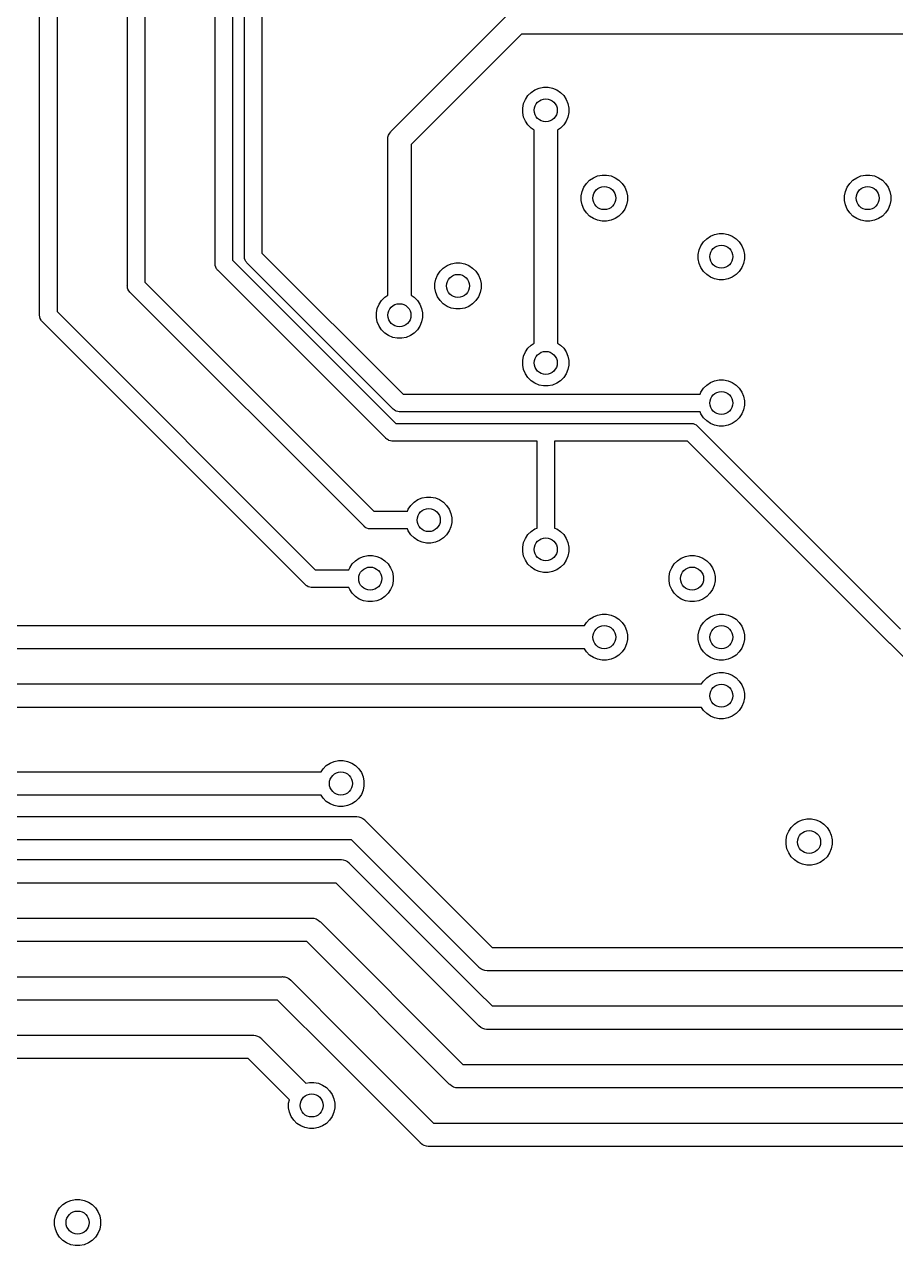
# Model space of a CAD drawing. Extents: x 4.56 to 8.94, y -5.14 to -1.89.
# Drawn here: x 7.365 to 7.737, y -2.91 to -2.388 of the extents above; entities that cross this region are included whole.
import ezdxf

# ---------------------------------------------------------------- set-up
doc = ezdxf.new("R2010")
doc.units = 0
doc.header["$MEASUREMENT"] = 0
doc.layers.add('BLACK', color=7, linetype='CONTINUOUS')

msp = doc.modelspace()

# ---------------------------------------------------------------- linework, layer by layer
at = {"layer": 'BLACK', "linetype": 'CONTINUOUS'}
for p, q in [((7.45876, -2.48732), (7.45876, -2.23905)), ((7.46624, -2.23768), (7.46624, -2.48595)), ((7.44626, -2.49041), (7.44626, -2.25155)), ((7.45374, -2.25018), (7.45374, -2.48904)), ((7.40876, -2.49982), (7.40876, -2.27655)), ((7.41624, -2.27518), (7.41624, -2.49845)), ((7.37126, -2.51232), (7.37126, -2.28905)), ((7.37874, -2.28768), (7.37874, -2.51095)), ((7.52164, -2.43379), (7.57129, -2.38414)), ((7.57707, -2.3925), (7.53, -2.43957)), ((7.74962, -2.3925), (7.57707, -2.3925)), ((7.57878, -2.42034), (7.57985, -2.41873)), ((7.57985, -2.41873), (7.58123, -2.41735)), ((7.58123, -2.41735), (7.58284, -2.41628)), ((7.58284, -2.41628), (7.58463, -2.41554)), ((7.58463, -2.41554), (7.58653, -2.41516)), ((7.58653, -2.41516), (7.58847, -2.41516)), ((7.58847, -2.41516), (7.59037, -2.41554)), ((7.59037, -2.41554), (7.59216, -2.41628)), ((7.59216, -2.41628), (7.59377, -2.41735)), ((7.59377, -2.41735), (7.59515, -2.41873)), ((7.59515, -2.41873), (7.59622, -2.42034)), ((7.57766, -2.42403), (7.57804, -2.42213)), ((7.57766, -2.42597), (7.57766, -2.42403)), ((7.57804, -2.42213), (7.57878, -2.42034)), ((7.59622, -2.42034), (7.59696, -2.42213)), ((7.59696, -2.42213), (7.59734, -2.42403)), ((7.59734, -2.42403), (7.59734, -2.42597)), ((7.57804, -2.42787), (7.57766, -2.42597)), ((7.57878, -2.42966), (7.57804, -2.42787)), ((7.57985, -2.43127), (7.57878, -2.42966)), ((7.59622, -2.42966), (7.59515, -2.43127)), ((7.59696, -2.42787), (7.59622, -2.42966)), ((7.59734, -2.42597), (7.59696, -2.42787)), ((7.52036, -2.43558), (7.52082, -2.43471)), ((7.52082, -2.43471), (7.52129, -2.43414)), ((7.52129, -2.43414), (7.52145, -2.43395)), ((7.52145, -2.43395), (7.52164, -2.43379)), ((7.58123, -2.43265), (7.57985, -2.43127)), ((7.5825, -2.4335), (7.58123, -2.43265)), ((7.5825, -2.52438), (7.5825, -2.4335)), ((7.59377, -2.43265), (7.5925, -2.4335)), ((7.5925, -2.4335), (7.5925, -2.52438)), ((7.59515, -2.43127), (7.59377, -2.43265)), ((7.51998, -2.4375), (7.52007, -2.43652)), ((7.52, -2.43775), (7.51998, -2.4375)), ((7.52, -2.46053), (7.52, -2.43775)), ((7.52007, -2.43652), (7.52036, -2.43558)), ((7.53, -2.43957), (7.53, -2.504)), ((7.60378, -2.45784), (7.60485, -2.45623)), ((7.60485, -2.45623), (7.60623, -2.45485)), ((7.60623, -2.45485), (7.60784, -2.45378)), ((7.60784, -2.45378), (7.60963, -2.45304)), ((7.60963, -2.45304), (7.61153, -2.45266)), ((7.61153, -2.45266), (7.61347, -2.45266)), ((7.61347, -2.45266), (7.61537, -2.45304)), ((7.61537, -2.45304), (7.61716, -2.45378)), ((7.61716, -2.45378), (7.61877, -2.45485)), ((7.61877, -2.45485), (7.62015, -2.45623)), ((7.62015, -2.45623), (7.62122, -2.45784)), ((7.71628, -2.45784), (7.71735, -2.45623)), ((7.71735, -2.45623), (7.71873, -2.45485)), ((7.71873, -2.45485), (7.72034, -2.45378)), ((7.72034, -2.45378), (7.72213, -2.45304)), ((7.72213, -2.45304), (7.72403, -2.45266)), ((7.72403, -2.45266), (7.72597, -2.45266)), ((7.72597, -2.45266), (7.72787, -2.45304)), ((7.72787, -2.45304), (7.72966, -2.45378)), ((7.72966, -2.45378), (7.73127, -2.45485)), ((7.73127, -2.45485), (7.73265, -2.45623)), ((7.73265, -2.45623), (7.73372, -2.45784)), ((7.52, -2.504), (7.52, -2.46053)), ((7.52, -2.46053), (7.52, -2.46053)), ((7.60266, -2.46153), (7.60304, -2.45963)), ((7.60266, -2.46347), (7.60266, -2.46153)), ((7.60304, -2.45963), (7.60378, -2.45784)), ((7.62122, -2.45784), (7.62196, -2.45963)), ((7.62196, -2.45963), (7.62234, -2.46153)), ((7.62234, -2.46153), (7.62234, -2.46347)), ((7.71516, -2.46153), (7.71554, -2.45963)), ((7.71516, -2.46347), (7.71516, -2.46153)), ((7.71554, -2.45963), (7.71628, -2.45784)), ((7.73372, -2.45784), (7.73446, -2.45963)), ((7.73446, -2.45963), (7.73484, -2.46153)), ((7.73484, -2.46153), (7.73484, -2.46347)), ((7.60304, -2.46537), (7.60266, -2.46347)), ((7.60378, -2.46716), (7.60304, -2.46537)), ((7.62196, -2.46537), (7.62122, -2.46716)), ((7.62234, -2.46347), (7.62196, -2.46537)), ((7.71554, -2.46537), (7.71516, -2.46347)), ((7.71628, -2.46716), (7.71554, -2.46537)), ((7.73446, -2.46537), (7.73372, -2.46716)), ((7.73484, -2.46347), (7.73446, -2.46537)), ((7.60485, -2.46877), (7.60378, -2.46716)), ((7.60623, -2.47015), (7.60485, -2.46877)), ((7.60784, -2.47122), (7.60623, -2.47015)), ((7.60963, -2.47196), (7.60784, -2.47122)), ((7.61153, -2.47234), (7.60963, -2.47196)), ((7.61537, -2.47196), (7.61347, -2.47234)), ((7.61716, -2.47122), (7.61537, -2.47196)), ((7.61877, -2.47015), (7.61716, -2.47122)), ((7.62015, -2.46877), (7.61877, -2.47015)), ((7.62122, -2.46716), (7.62015, -2.46877)), ((7.71735, -2.46877), (7.71628, -2.46716)), ((7.71873, -2.47015), (7.71735, -2.46877)), ((7.72034, -2.47122), (7.71873, -2.47015)), ((7.72213, -2.47196), (7.72034, -2.47122)), ((7.72403, -2.47234), (7.72213, -2.47196)), ((7.72787, -2.47196), (7.72597, -2.47234)), ((7.72966, -2.47122), (7.72787, -2.47196)), ((7.73127, -2.47015), (7.72966, -2.47122)), ((7.73265, -2.46877), (7.73127, -2.47015)), ((7.73372, -2.46716), (7.73265, -2.46877)), ((7.61347, -2.47234), (7.61153, -2.47234)), ((7.72597, -2.47234), (7.72403, -2.47234)), ((7.65378, -2.48284), (7.65485, -2.48123)), ((7.65485, -2.48123), (7.65623, -2.47985)), ((7.65623, -2.47985), (7.65784, -2.47878)), ((7.65784, -2.47878), (7.65963, -2.47804)), ((7.65963, -2.47804), (7.66153, -2.47766)), ((7.66153, -2.47766), (7.66347, -2.47766)), ((7.66347, -2.47766), (7.66537, -2.47804)), ((7.66537, -2.47804), (7.66716, -2.47878)), ((7.66716, -2.47878), (7.66877, -2.47985)), ((7.66877, -2.47985), (7.67015, -2.48123)), ((7.67015, -2.48123), (7.67122, -2.48284)), ((7.45874, -2.4875), (7.45876, -2.48732)), ((7.45881, -2.48823), (7.45874, -2.4875)), ((7.46624, -2.48595), (7.52655, -2.54626)), ((7.65266, -2.48653), (7.65304, -2.48463)), ((7.65266, -2.48847), (7.65266, -2.48653)), ((7.65304, -2.48463), (7.65378, -2.48284)), ((7.67122, -2.48284), (7.67196, -2.48463)), ((7.67196, -2.48463), (7.67234, -2.48653)), ((7.67234, -2.48653), (7.67234, -2.48847)), ((7.44624, -2.49059), (7.44626, -2.49041)), ((7.44631, -2.49132), (7.44624, -2.49059)), ((7.44653, -2.49203), (7.44631, -2.49132)), ((7.44688, -2.49268), (7.44653, -2.49203)), ((7.44712, -2.49297), (7.44688, -2.49268)), ((7.45374, -2.48904), (7.52346, -2.55876)), ((7.45903, -2.48894), (7.45881, -2.48823)), ((7.45938, -2.48959), (7.45903, -2.48894)), ((7.4596, -2.48986), (7.45938, -2.48959)), ((7.45984, -2.49016), (7.4596, -2.48986)), ((7.45999, -2.49027), (7.45984, -2.49016)), ((7.52223, -2.55251), (7.45999, -2.49027)), ((7.54235, -2.49373), (7.54373, -2.49235)), ((7.54373, -2.49235), (7.54534, -2.49128)), ((7.54534, -2.49128), (7.54713, -2.49054)), ((7.54713, -2.49054), (7.54903, -2.49016)), ((7.54903, -2.49016), (7.55097, -2.49016)), ((7.55097, -2.49016), (7.55287, -2.49054)), ((7.55287, -2.49054), (7.55466, -2.49128)), ((7.55466, -2.49128), (7.55627, -2.49235)), ((7.55627, -2.49235), (7.55765, -2.49373)), ((7.65304, -2.49037), (7.65266, -2.48847)), ((7.65378, -2.49216), (7.65304, -2.49037)), ((7.65485, -2.49377), (7.65378, -2.49216)), ((7.67122, -2.49216), (7.67015, -2.49377)), ((7.67196, -2.49037), (7.67122, -2.49216)), ((7.67234, -2.48847), (7.67196, -2.49037)), ((7.44734, -2.49325), (7.44712, -2.49297)), ((7.44749, -2.49336), (7.44734, -2.49325)), ((7.51914, -2.56501), (7.44749, -2.49336)), ((7.54016, -2.49903), (7.54054, -2.49713)), ((7.54054, -2.49713), (7.54128, -2.49534)), ((7.54128, -2.49534), (7.54235, -2.49373)), ((7.55765, -2.49373), (7.55872, -2.49534)), ((7.55872, -2.49534), (7.55946, -2.49713)), ((7.55946, -2.49713), (7.55984, -2.49903)), ((7.65623, -2.49515), (7.65485, -2.49377)), ((7.65784, -2.49622), (7.65623, -2.49515)), ((7.65963, -2.49696), (7.65784, -2.49622)), ((7.66153, -2.49734), (7.65963, -2.49696)), ((7.66347, -2.49734), (7.66153, -2.49734)), ((7.66537, -2.49696), (7.66347, -2.49734)), ((7.66716, -2.49622), (7.66537, -2.49696)), ((7.66877, -2.49515), (7.66716, -2.49622)), ((7.67015, -2.49377), (7.66877, -2.49515)), ((7.40874, -2.5), (7.40876, -2.49982)), ((7.40876, -2.50018), (7.40874, -2.5)), ((7.40881, -2.50073), (7.40876, -2.50018)), ((7.40876, -2.50018), (7.40876, -2.50018)), ((7.40889, -2.50098), (7.40881, -2.50073)), ((7.40903, -2.50144), (7.40889, -2.50098)), ((7.40938, -2.50209), (7.40903, -2.50144)), ((7.40951, -2.50226), (7.40938, -2.50209)), ((7.40984, -2.50266), (7.40951, -2.50226)), ((7.40999, -2.50277), (7.40984, -2.50266)), ((7.50973, -2.60251), (7.40999, -2.50277)), ((7.41624, -2.49845), (7.51405, -2.59626)), ((7.54016, -2.50097), (7.54016, -2.49903)), ((7.54054, -2.50287), (7.54016, -2.50097)), ((7.54128, -2.50466), (7.54054, -2.50287)), ((7.55946, -2.50287), (7.55872, -2.50466)), ((7.55984, -2.50097), (7.55946, -2.50287)), ((7.55984, -2.49903), (7.55984, -2.50097)), ((7.51554, -2.50963), (7.51628, -2.50784)), ((7.51628, -2.50784), (7.51735, -2.50623)), ((7.51735, -2.50623), (7.51873, -2.50485)), ((7.51873, -2.50485), (7.52, -2.504)), ((7.53, -2.504), (7.53127, -2.50485)), ((7.53127, -2.50485), (7.53265, -2.50623)), ((7.53265, -2.50623), (7.53372, -2.50784)), ((7.53372, -2.50784), (7.53446, -2.50963)), ((7.54235, -2.50627), (7.54128, -2.50466)), ((7.54373, -2.50765), (7.54235, -2.50627)), ((7.54534, -2.50872), (7.54373, -2.50765)), ((7.55627, -2.50765), (7.55466, -2.50872)), ((7.55765, -2.50627), (7.55627, -2.50765)), ((7.55872, -2.50466), (7.55765, -2.50627)), ((7.37124, -2.5125), (7.37126, -2.51232)), ((7.37131, -2.51323), (7.37124, -2.5125)), ((7.37153, -2.51394), (7.37131, -2.51323)), ((7.37874, -2.51095), (7.48905, -2.62126)), ((7.51516, -2.51153), (7.51554, -2.50963)), ((7.51516, -2.51347), (7.51516, -2.51153)), ((7.51554, -2.51537), (7.51516, -2.51347)), ((7.53446, -2.50963), (7.53484, -2.51153)), ((7.53484, -2.51347), (7.53446, -2.51537)), ((7.53484, -2.51153), (7.53484, -2.51347)), ((7.54713, -2.50946), (7.54534, -2.50872)), ((7.54903, -2.50984), (7.54713, -2.50946)), ((7.55097, -2.50984), (7.54903, -2.50984)), ((7.55287, -2.50946), (7.55097, -2.50984)), ((7.55466, -2.50872), (7.55287, -2.50946)), ((7.37188, -2.51459), (7.37153, -2.51394)), ((7.37212, -2.51488), (7.37188, -2.51459)), ((7.37234, -2.51516), (7.37212, -2.51488)), ((7.37249, -2.51527), (7.37234, -2.51516)), ((7.48473, -2.62751), (7.37249, -2.51527)), ((7.51628, -2.51716), (7.51554, -2.51537)), ((7.51735, -2.51877), (7.51628, -2.51716)), ((7.51873, -2.52015), (7.51735, -2.51877)), ((7.53265, -2.51877), (7.53127, -2.52015)), ((7.53372, -2.51716), (7.53265, -2.51877)), ((7.53446, -2.51537), (7.53372, -2.51716)), ((7.52034, -2.52122), (7.51873, -2.52015)), ((7.52213, -2.52196), (7.52034, -2.52122)), ((7.52403, -2.52234), (7.52213, -2.52196)), ((7.52597, -2.52234), (7.52403, -2.52234)), ((7.52787, -2.52196), (7.52597, -2.52234)), ((7.52966, -2.52122), (7.52787, -2.52196)), ((7.53127, -2.52015), (7.52966, -2.52122)), ((7.57804, -2.53), (7.57878, -2.52821)), ((7.57878, -2.52821), (7.57985, -2.5266)), ((7.57985, -2.5266), (7.58123, -2.52523)), ((7.58123, -2.52523), (7.5825, -2.52438)), ((7.5925, -2.52438), (7.59377, -2.52523)), ((7.59377, -2.52523), (7.59515, -2.5266)), ((7.59515, -2.5266), (7.59622, -2.52821)), ((7.59622, -2.52821), (7.59696, -2.53)), ((7.57766, -2.5319), (7.57804, -2.53)), ((7.57766, -2.53384), (7.57766, -2.5319)), ((7.57804, -2.53574), (7.57766, -2.53384)), ((7.59696, -2.53), (7.59734, -2.5319)), ((7.59734, -2.53384), (7.59696, -2.53574)), ((7.59734, -2.5319), (7.59734, -2.53384)), ((7.57878, -2.53754), (7.57804, -2.53574)), ((7.57985, -2.53915), (7.57878, -2.53754)), ((7.58123, -2.54052), (7.57985, -2.53915)), ((7.59515, -2.53915), (7.59377, -2.54052)), ((7.59622, -2.53754), (7.59515, -2.53915)), ((7.59696, -2.53574), (7.59622, -2.53754)), ((7.58284, -2.5416), (7.58123, -2.54052)), ((7.58463, -2.54234), (7.58284, -2.5416)), ((7.58653, -2.54272), (7.58463, -2.54234)), ((7.58847, -2.54272), (7.58653, -2.54272)), ((7.59037, -2.54234), (7.58847, -2.54272)), ((7.59216, -2.5416), (7.59037, -2.54234)), ((7.59377, -2.54052), (7.59216, -2.5416)), ((7.65378, -2.54534), (7.65485, -2.54373)), ((7.65485, -2.54373), (7.65623, -2.54235)), ((7.65623, -2.54235), (7.65784, -2.54128)), ((7.65784, -2.54128), (7.65963, -2.54054)), ((7.65963, -2.54054), (7.66153, -2.54016)), ((7.66153, -2.54016), (7.66347, -2.54016)), ((7.66347, -2.54016), (7.66537, -2.54054)), ((7.66537, -2.54054), (7.66716, -2.54128)), ((7.66716, -2.54128), (7.66877, -2.54235)), ((7.66877, -2.54235), (7.67015, -2.54373)), ((7.67015, -2.54373), (7.67122, -2.54534)), ((7.52655, -2.54626), (7.6534, -2.54626)), ((7.6534, -2.54626), (7.65378, -2.54534)), ((7.67122, -2.54534), (7.67196, -2.54713)), ((7.67196, -2.54713), (7.67234, -2.54903)), ((7.67234, -2.54903), (7.67234, -2.55097)), ((7.52234, -2.55266), (7.52223, -2.55251)), ((7.52267, -2.55293), (7.52234, -2.55266)), ((7.52291, -2.55312), (7.52267, -2.55293)), ((7.52336, -2.55336), (7.52291, -2.55312)), ((7.52356, -2.55347), (7.52336, -2.55336)), ((7.52427, -2.55369), (7.52356, -2.55347)), ((7.52482, -2.55374), (7.52427, -2.55369)), ((7.525, -2.55376), (7.52482, -2.55374)), ((7.52482, -2.55374), (7.52482, -2.55374)), ((7.52518, -2.55374), (7.525, -2.55376)), ((7.6534, -2.55374), (7.52518, -2.55374)), ((7.65378, -2.55466), (7.6534, -2.55374)), ((7.65485, -2.55627), (7.65378, -2.55466)), ((7.67122, -2.55466), (7.67015, -2.55627)), ((7.67196, -2.55287), (7.67122, -2.55466)), ((7.67234, -2.55097), (7.67196, -2.55287)), ((7.52346, -2.55876), (7.58732, -2.55876)), ((7.58732, -2.55876), (7.5875, -2.55874)), ((7.5875, -2.55874), (7.58768, -2.55876)), ((7.58768, -2.55876), (7.64947, -2.55876)), ((7.64947, -2.55876), (7.64965, -2.55874)), ((7.64965, -2.55874), (7.64984, -2.55876)), ((7.64984, -2.55876), (7.64984, -2.55876)), ((7.64984, -2.55876), (7.65039, -2.55881)), ((7.65039, -2.55881), (7.65109, -2.55903)), ((7.65109, -2.55903), (7.65174, -2.55938)), ((7.65174, -2.55938), (7.65231, -2.55984)), ((7.65231, -2.55984), (7.65243, -2.55999)), ((7.65243, -2.55999), (7.73901, -2.64657)), ((7.65623, -2.55765), (7.65485, -2.55627)), ((7.65784, -2.55872), (7.65623, -2.55765)), ((7.65963, -2.55946), (7.65784, -2.55872)), ((7.66153, -2.55984), (7.65963, -2.55946)), ((7.66347, -2.55984), (7.66153, -2.55984)), ((7.66537, -2.55946), (7.66347, -2.55984)), ((7.66716, -2.55872), (7.66537, -2.55946)), ((7.66877, -2.55765), (7.66716, -2.55872)), ((7.67015, -2.55627), (7.66877, -2.55765)), ((7.51925, -2.56516), (7.51914, -2.56501)), ((7.51958, -2.56543), (7.51925, -2.56516)), ((7.51982, -2.56562), (7.51958, -2.56543)), ((7.52027, -2.56586), (7.51982, -2.56562)), ((7.52047, -2.56597), (7.52027, -2.56586)), ((7.52118, -2.56619), (7.52047, -2.56597)), ((7.52173, -2.56624), (7.52118, -2.56619)), ((7.52191, -2.56626), (7.52173, -2.56624)), ((7.52173, -2.56624), (7.52173, -2.56624)), ((7.52209, -2.56624), (7.52191, -2.56626)), ((7.58376, -2.56624), (7.52209, -2.56624)), ((7.58376, -2.6034), (7.58376, -2.56624)), ((7.6481, -2.56624), (7.59124, -2.56624)), ((7.59124, -2.56624), (7.59124, -2.6034)), ((7.73438, -2.65252), (7.6481, -2.56624)), ((7.53123, -2.59235), (7.53284, -2.59128)), ((7.53284, -2.59128), (7.53463, -2.59054)), ((7.53463, -2.59054), (7.53653, -2.59016)), ((7.53653, -2.59016), (7.53847, -2.59016)), ((7.53847, -2.59016), (7.54037, -2.59054)), ((7.54037, -2.59054), (7.54216, -2.59128)), ((7.54216, -2.59128), (7.54377, -2.59235)), ((7.51405, -2.59626), (7.5284, -2.59626)), ((7.5284, -2.59626), (7.52878, -2.59534)), ((7.52878, -2.59534), (7.52985, -2.59373)), ((7.52985, -2.59373), (7.53123, -2.59235)), ((7.54377, -2.59235), (7.54515, -2.59373)), ((7.54515, -2.59373), (7.54622, -2.59534)), ((7.54622, -2.59534), (7.54696, -2.59713)), ((7.54696, -2.59713), (7.54734, -2.59903)), ((7.54734, -2.60097), (7.54696, -2.60287)), ((7.54734, -2.59903), (7.54734, -2.60097)), ((7.50984, -2.60266), (7.50973, -2.60251)), ((7.51017, -2.60293), (7.50984, -2.60266)), ((7.51041, -2.60312), (7.51017, -2.60293)), ((7.51064, -2.60325), (7.51041, -2.60312)), ((7.51106, -2.60347), (7.51064, -2.60325)), ((7.51177, -2.60369), (7.51106, -2.60347)), ((7.51232, -2.60374), (7.51177, -2.60369)), ((7.5125, -2.60376), (7.51232, -2.60374)), ((7.51232, -2.60374), (7.51232, -2.60374)), ((7.51268, -2.60374), (7.5125, -2.60376)), ((7.5284, -2.60374), (7.51268, -2.60374)), ((7.52878, -2.60466), (7.5284, -2.60374)), ((7.52985, -2.60627), (7.52878, -2.60466)), ((7.53123, -2.60765), (7.52985, -2.60627)), ((7.54515, -2.60627), (7.54377, -2.60765)), ((7.54622, -2.60466), (7.54515, -2.60627)), ((7.54696, -2.60287), (7.54622, -2.60466)), ((7.57878, -2.60784), (7.57985, -2.60623)), ((7.57985, -2.60623), (7.58123, -2.60485)), ((7.58123, -2.60485), (7.58284, -2.60378)), ((7.58284, -2.60378), (7.58376, -2.6034)), ((7.59124, -2.6034), (7.59216, -2.60378)), ((7.59216, -2.60378), (7.59377, -2.60485)), ((7.59377, -2.60485), (7.59515, -2.60623)), ((7.59515, -2.60623), (7.59622, -2.60784)), ((7.53284, -2.60872), (7.53123, -2.60765)), ((7.53463, -2.60946), (7.53284, -2.60872)), ((7.53653, -2.60984), (7.53463, -2.60946)), ((7.53847, -2.60984), (7.53653, -2.60984)), ((7.54037, -2.60946), (7.53847, -2.60984)), ((7.54216, -2.60872), (7.54037, -2.60946)), ((7.54377, -2.60765), (7.54216, -2.60872)), ((7.57766, -2.61153), (7.57804, -2.60963)), ((7.57766, -2.61347), (7.57766, -2.61153)), ((7.57804, -2.60963), (7.57878, -2.60784)), ((7.59622, -2.60784), (7.59696, -2.60963)), ((7.59696, -2.60963), (7.59734, -2.61153)), ((7.59734, -2.61153), (7.59734, -2.61347)), ((7.50485, -2.61873), (7.50623, -2.61735)), ((7.50623, -2.61735), (7.50784, -2.61628)), ((7.50784, -2.61628), (7.50963, -2.61554)), ((7.50963, -2.61554), (7.51153, -2.61516)), ((7.51153, -2.61516), (7.51347, -2.61516)), ((7.51347, -2.61516), (7.51537, -2.61554)), ((7.51537, -2.61554), (7.51716, -2.61628)), ((7.51716, -2.61628), (7.51877, -2.61735)), ((7.51877, -2.61735), (7.52015, -2.61873)), ((7.57804, -2.61537), (7.57766, -2.61347)), ((7.57878, -2.61716), (7.57804, -2.61537)), ((7.57985, -2.61877), (7.57878, -2.61716)), ((7.59622, -2.61716), (7.59515, -2.61877)), ((7.59696, -2.61537), (7.59622, -2.61716)), ((7.59734, -2.61347), (7.59696, -2.61537)), ((7.64235, -2.61873), (7.64373, -2.61735)), ((7.64373, -2.61735), (7.64534, -2.61628)), ((7.64534, -2.61628), (7.64713, -2.61554)), ((7.64713, -2.61554), (7.64903, -2.61516)), ((7.64903, -2.61516), (7.65097, -2.61516)), ((7.65097, -2.61516), (7.65287, -2.61554)), ((7.65287, -2.61554), (7.65466, -2.61628)), ((7.65466, -2.61628), (7.65627, -2.61735)), ((7.65627, -2.61735), (7.65765, -2.61873)), ((7.48905, -2.62126), (7.5034, -2.62126)), ((7.5034, -2.62126), (7.50378, -2.62034)), ((7.50378, -2.62034), (7.50485, -2.61873)), ((7.52015, -2.61873), (7.52122, -2.62034)), ((7.52122, -2.62034), (7.52196, -2.62213)), ((7.52196, -2.62213), (7.52234, -2.62403)), ((7.58123, -2.62015), (7.57985, -2.61877)), ((7.58284, -2.62122), (7.58123, -2.62015)), ((7.58463, -2.62196), (7.58284, -2.62122)), ((7.58653, -2.62234), (7.58463, -2.62196)), ((7.58847, -2.62234), (7.58653, -2.62234)), ((7.59037, -2.62196), (7.58847, -2.62234)), ((7.59216, -2.62122), (7.59037, -2.62196)), ((7.59377, -2.62015), (7.59216, -2.62122)), ((7.59515, -2.61877), (7.59377, -2.62015)), ((7.64016, -2.62403), (7.64054, -2.62213)), ((7.64054, -2.62213), (7.64128, -2.62034)), ((7.64128, -2.62034), (7.64235, -2.61873)), ((7.65765, -2.61873), (7.65872, -2.62034)), ((7.65872, -2.62034), (7.65946, -2.62213)), ((7.65946, -2.62213), (7.65984, -2.62403)), ((7.48484, -2.62766), (7.48473, -2.62751)), ((7.48517, -2.62793), (7.48484, -2.62766)), ((7.48541, -2.62812), (7.48517, -2.62793)), ((7.48606, -2.62847), (7.48541, -2.62812)), ((7.52196, -2.62787), (7.52122, -2.62966)), ((7.52234, -2.62597), (7.52196, -2.62787)), ((7.52234, -2.62403), (7.52234, -2.62597)), ((7.64016, -2.62597), (7.64016, -2.62403)), ((7.64054, -2.62787), (7.64016, -2.62597)), ((7.64128, -2.62966), (7.64054, -2.62787)), ((7.65946, -2.62787), (7.65872, -2.62966)), ((7.65984, -2.62597), (7.65946, -2.62787)), ((7.65984, -2.62403), (7.65984, -2.62597)), ((7.48677, -2.62869), (7.48606, -2.62847)), ((7.48732, -2.62874), (7.48677, -2.62869)), ((7.4875, -2.62876), (7.48732, -2.62874)), ((7.48732, -2.62874), (7.48732, -2.62874)), ((7.48768, -2.62874), (7.4875, -2.62876)), ((7.5034, -2.62874), (7.48768, -2.62874)), ((7.50378, -2.62966), (7.5034, -2.62874)), ((7.50485, -2.63127), (7.50378, -2.62966)), ((7.50623, -2.63265), (7.50485, -2.63127)), ((7.50784, -2.63372), (7.50623, -2.63265)), ((7.51877, -2.63265), (7.51716, -2.63372)), ((7.52015, -2.63127), (7.51877, -2.63265)), ((7.52122, -2.62966), (7.52015, -2.63127)), ((7.64235, -2.63127), (7.64128, -2.62966)), ((7.64373, -2.63265), (7.64235, -2.63127)), ((7.64534, -2.63372), (7.64373, -2.63265)), ((7.65627, -2.63265), (7.65466, -2.63372)), ((7.65765, -2.63127), (7.65627, -2.63265)), ((7.65872, -2.62966), (7.65765, -2.63127)), ((7.50963, -2.63446), (7.50784, -2.63372)), ((7.51153, -2.63484), (7.50963, -2.63446)), ((7.51347, -2.63484), (7.51153, -2.63484)), ((7.51537, -2.63446), (7.51347, -2.63484)), ((7.51716, -2.63372), (7.51537, -2.63446)), ((7.64713, -2.63446), (7.64534, -2.63372)), ((7.64903, -2.63484), (7.64713, -2.63446)), ((7.65097, -2.63484), (7.64903, -2.63484)), ((7.65287, -2.63446), (7.65097, -2.63484)), ((7.65466, -2.63372), (7.65287, -2.63446)), ((7.604, -2.645), (7.60485, -2.64373)), ((7.60485, -2.64373), (7.60623, -2.64235)), ((7.60623, -2.64235), (7.60784, -2.64128)), ((7.60784, -2.64128), (7.60963, -2.64054)), ((7.60963, -2.64054), (7.61153, -2.64016)), ((7.61153, -2.64016), (7.61347, -2.64016)), ((7.61347, -2.64016), (7.61537, -2.64054)), ((7.61537, -2.64054), (7.61716, -2.64128)), ((7.61716, -2.64128), (7.61877, -2.64235)), ((7.61877, -2.64235), (7.62015, -2.64373)), ((7.62015, -2.64373), (7.62122, -2.64534)), ((7.65378, -2.64534), (7.65485, -2.64373)), ((7.65485, -2.64373), (7.65623, -2.64235)), ((7.65623, -2.64235), (7.65784, -2.64128)), ((7.65784, -2.64128), (7.65963, -2.64054)), ((7.65963, -2.64054), (7.66153, -2.64016)), ((7.66153, -2.64016), (7.66347, -2.64016)), ((7.66347, -2.64016), (7.66537, -2.64054)), ((7.66537, -2.64054), (7.66716, -2.64128)), ((7.66716, -2.64128), (7.66877, -2.64235)), ((7.66877, -2.64235), (7.67015, -2.64373)), ((7.67015, -2.64373), (7.67122, -2.64534)), ((7.16457, -2.645), (7.604, -2.645)), ((7.62122, -2.64534), (7.62196, -2.64713)), ((7.62196, -2.64713), (7.62234, -2.64903)), ((7.62234, -2.64903), (7.62234, -2.65097)), ((7.65266, -2.64903), (7.65304, -2.64713)), ((7.65266, -2.65097), (7.65266, -2.64903)), ((7.65304, -2.64713), (7.65378, -2.64534)), ((7.67122, -2.64534), (7.67196, -2.64713)), ((7.67196, -2.64713), (7.67234, -2.64903)), ((7.67234, -2.64903), (7.67234, -2.65097)), ((7.62196, -2.65287), (7.62122, -2.65466)), ((7.62234, -2.65097), (7.62196, -2.65287)), ((7.65304, -2.65287), (7.65266, -2.65097)), ((7.65378, -2.65466), (7.65304, -2.65287)), ((7.67196, -2.65287), (7.67122, -2.65466)), ((7.67234, -2.65097), (7.67196, -2.65287)), ((7.7345, -2.65266), (7.73438, -2.65252)), ((7.73464, -2.65277), (7.7345, -2.65266)), ((7.78376, -2.7019), (7.73464, -2.65277)), ((7.73464, -2.65277), (7.73464, -2.65277)), ((7.73464, -2.65277), (7.73464, -2.65277)), ((7.604, -2.655), (7.16275, -2.655)), ((7.60485, -2.65627), (7.604, -2.655)), ((7.60623, -2.65765), (7.60485, -2.65627)), ((7.60784, -2.65872), (7.60623, -2.65765)), ((7.60963, -2.65946), (7.60784, -2.65872)), ((7.61153, -2.65984), (7.60963, -2.65946)), ((7.61537, -2.65946), (7.61347, -2.65984)), ((7.61716, -2.65872), (7.61537, -2.65946)), ((7.61877, -2.65765), (7.61716, -2.65872)), ((7.62015, -2.65627), (7.61877, -2.65765)), ((7.62122, -2.65466), (7.62015, -2.65627)), ((7.65485, -2.65627), (7.65378, -2.65466)), ((7.65623, -2.65765), (7.65485, -2.65627)), ((7.65784, -2.65872), (7.65623, -2.65765)), ((7.65963, -2.65946), (7.65784, -2.65872)), ((7.66153, -2.65984), (7.65963, -2.65946)), ((7.66537, -2.65946), (7.66347, -2.65984)), ((7.66716, -2.65872), (7.66537, -2.65946)), ((7.66877, -2.65765), (7.66716, -2.65872)), ((7.67015, -2.65627), (7.66877, -2.65765)), ((7.67122, -2.65466), (7.67015, -2.65627)), ((7.61347, -2.65984), (7.61153, -2.65984)), ((7.66347, -2.65984), (7.66153, -2.65984)), ((7.17042, -2.67), (7.654, -2.67)), ((7.654, -2.67), (7.65485, -2.66873)), ((7.65485, -2.66873), (7.65623, -2.66735)), ((7.65623, -2.66735), (7.65784, -2.66628)), ((7.65784, -2.66628), (7.65963, -2.66554)), ((7.65963, -2.66554), (7.66153, -2.66516)), ((7.66153, -2.66516), (7.66347, -2.66516)), ((7.66347, -2.66516), (7.66537, -2.66554)), ((7.66537, -2.66554), (7.66716, -2.66628)), ((7.66716, -2.66628), (7.66877, -2.66735)), ((7.66877, -2.66735), (7.67015, -2.66873)), ((7.67015, -2.66873), (7.67122, -2.67034)), ((7.67122, -2.67034), (7.67196, -2.67213)), ((7.67196, -2.67213), (7.67234, -2.67403)), ((7.67234, -2.67403), (7.67234, -2.67597)), ((7.654, -2.68), (7.16859, -2.68)), ((7.65485, -2.68127), (7.654, -2.68)), ((7.67122, -2.67966), (7.67015, -2.68127)), ((7.67196, -2.67787), (7.67122, -2.67966)), ((7.67234, -2.67597), (7.67196, -2.67787)), ((7.65623, -2.68265), (7.65485, -2.68127)), ((7.65784, -2.68372), (7.65623, -2.68265)), ((7.65963, -2.68446), (7.65784, -2.68372)), ((7.66153, -2.68484), (7.65963, -2.68446)), ((7.66347, -2.68484), (7.66153, -2.68484)), ((7.66537, -2.68446), (7.66347, -2.68484)), ((7.66716, -2.68372), (7.66537, -2.68446)), ((7.66877, -2.68265), (7.66716, -2.68372)), ((7.67015, -2.68127), (7.66877, -2.68265)), ((7.4915, -2.7075), (7.49235, -2.70623)), ((7.49235, -2.70623), (7.49373, -2.70485)), ((7.49373, -2.70485), (7.49534, -2.70378)), ((7.49534, -2.70378), (7.49713, -2.70304)), ((7.49713, -2.70304), (7.49903, -2.70266)), ((7.49903, -2.70266), (7.50097, -2.70266)), ((7.50097, -2.70266), (7.50287, -2.70304)), ((7.50287, -2.70304), (7.50466, -2.70378)), ((7.50466, -2.70378), (7.50627, -2.70485)), ((7.50627, -2.70485), (7.50765, -2.70623)), ((7.50765, -2.70623), (7.50872, -2.70784)), ((7.2335, -2.7075), (7.4915, -2.7075)), ((7.50872, -2.70784), (7.50946, -2.70963)), ((7.50946, -2.70963), (7.50984, -2.71153)), ((7.50984, -2.71153), (7.50984, -2.71347)), ((7.50946, -2.71537), (7.50872, -2.71716)), ((7.50984, -2.71347), (7.50946, -2.71537)), ((7.4915, -2.7175), (7.2335, -2.7175)), ((7.49235, -2.71877), (7.4915, -2.7175)), ((7.49373, -2.72015), (7.49235, -2.71877)), ((7.49534, -2.72122), (7.49373, -2.72015)), ((7.49713, -2.72196), (7.49534, -2.72122)), ((7.49903, -2.72234), (7.49713, -2.72196)), ((7.50287, -2.72196), (7.50097, -2.72234)), ((7.50466, -2.72122), (7.50287, -2.72196)), ((7.50627, -2.72015), (7.50466, -2.72122)), ((7.50765, -2.71877), (7.50627, -2.72015)), ((7.50872, -2.71716), (7.50765, -2.71877)), ((7.18957, -2.72661), (7.50637, -2.72661)), ((7.50097, -2.72234), (7.49903, -2.72234)), ((7.50637, -2.72661), (7.50661, -2.72659)), ((7.50661, -2.72659), (7.50686, -2.72661)), ((7.50686, -2.72661), (7.50759, -2.72669)), ((7.50759, -2.72669), (7.50854, -2.72697)), ((7.50854, -2.72697), (7.50941, -2.72744)), ((7.50941, -2.72744), (7.51017, -2.72806)), ((7.51017, -2.72806), (7.51032, -2.72825)), ((7.51032, -2.72825), (7.56457, -2.7825)), ((7.69128, -2.73284), (7.69235, -2.73123)), ((7.69235, -2.73123), (7.69373, -2.72985)), ((7.69373, -2.72985), (7.69534, -2.72878)), ((7.69534, -2.72878), (7.69713, -2.72804)), ((7.69713, -2.72804), (7.69903, -2.72766)), ((7.69903, -2.72766), (7.70097, -2.72766)), ((7.70097, -2.72766), (7.70287, -2.72804)), ((7.70287, -2.72804), (7.70466, -2.72878)), ((7.70466, -2.72878), (7.70627, -2.72985)), ((7.70627, -2.72985), (7.70765, -2.73123)), ((7.70765, -2.73123), (7.70872, -2.73284)), ((7.50454, -2.73661), (7.18775, -2.73661)), ((7.55879, -2.79086), (7.50454, -2.73661)), ((7.69016, -2.73653), (7.69054, -2.73463)), ((7.69016, -2.73847), (7.69016, -2.73653)), ((7.69054, -2.73463), (7.69128, -2.73284)), ((7.70872, -2.73284), (7.70946, -2.73463)), ((7.70946, -2.73463), (7.70984, -2.73653)), ((7.70984, -2.73653), (7.70984, -2.73847)), ((7.69054, -2.74037), (7.69016, -2.73847)), ((7.69128, -2.74216), (7.69054, -2.74037)), ((7.69235, -2.74377), (7.69128, -2.74216)), ((7.70872, -2.74216), (7.70765, -2.74377)), ((7.70946, -2.74037), (7.70872, -2.74216)), ((7.70984, -2.73847), (7.70946, -2.74037)), ((7.17707, -2.745), (7.49975, -2.745)), ((7.49975, -2.745), (7.5, -2.74498)), ((7.5, -2.74498), (7.50025, -2.745)), ((7.50025, -2.745), (7.50098, -2.74507)), ((7.50098, -2.74507), (7.50192, -2.74536)), ((7.50192, -2.74536), (7.50279, -2.74582)), ((7.50279, -2.74582), (7.50355, -2.74645)), ((7.50355, -2.74645), (7.50371, -2.74664)), ((7.50371, -2.74664), (7.55834, -2.80126)), ((7.69373, -2.74515), (7.69235, -2.74377)), ((7.69534, -2.74622), (7.69373, -2.74515)), ((7.69713, -2.74696), (7.69534, -2.74622)), ((7.69903, -2.74734), (7.69713, -2.74696)), ((7.70097, -2.74734), (7.69903, -2.74734)), ((7.70287, -2.74696), (7.70097, -2.74734)), ((7.70466, -2.74622), (7.70287, -2.74696)), ((7.70627, -2.74515), (7.70466, -2.74622)), ((7.70765, -2.74377), (7.70627, -2.74515)), ((7.49793, -2.755), (7.17525, -2.755)), ((7.55126, -2.80834), (7.49793, -2.755)), ((7.17607, -2.77), (7.48725, -2.77)), ((7.48725, -2.77), (7.4875, -2.76998)), ((7.4875, -2.76998), (7.48775, -2.77)), ((7.48775, -2.77), (7.48848, -2.77007)), ((7.48848, -2.77007), (7.48942, -2.77036)), ((7.48942, -2.77036), (7.49029, -2.77082)), ((7.49029, -2.77082), (7.49105, -2.77145)), ((7.49105, -2.77145), (7.49121, -2.77164)), ((7.49121, -2.77164), (7.55207, -2.8325)), ((7.48543, -2.78), (7.17424, -2.78)), ((7.54629, -2.84086), (7.48543, -2.78)), ((7.56457, -2.7825), (7.804, -2.7825)), ((7.17507, -2.795), (7.47475, -2.795)), ((7.47475, -2.795), (7.475, -2.79498)), ((7.475, -2.79498), (7.47525, -2.795)), ((7.47525, -2.795), (7.47598, -2.79507)), ((7.47598, -2.79507), (7.47692, -2.79536)), ((7.55895, -2.79105), (7.55879, -2.79086)), ((7.55971, -2.79168), (7.55895, -2.79105)), ((7.56058, -2.79214), (7.55971, -2.79168)), ((7.56152, -2.79243), (7.56058, -2.79214)), ((7.5625, -2.79252), (7.56152, -2.79243)), ((7.56275, -2.7925), (7.5625, -2.79252)), ((7.804, -2.7925), (7.56275, -2.7925)), ((7.47692, -2.79536), (7.47779, -2.79582)), ((7.47779, -2.79582), (7.47855, -2.79645)), ((7.47855, -2.79645), (7.47871, -2.79664)), ((7.47871, -2.79664), (7.50371, -2.82164)), ((7.47293, -2.805), (7.17324, -2.805)), ((7.49664, -2.82871), (7.47293, -2.805)), ((7.55834, -2.80126), (7.55834, -2.80126)), ((7.55834, -2.80126), (7.56457, -2.8075)), ((7.55879, -2.81586), (7.55126, -2.80834)), ((7.55126, -2.80834), (7.55126, -2.80834)), ((7.56457, -2.8075), (7.82293, -2.8075)), ((7.55895, -2.81605), (7.55879, -2.81586)), ((7.55971, -2.81668), (7.55895, -2.81605)), ((7.16315, -2.82), (7.46225, -2.82)), ((7.46225, -2.82), (7.4625, -2.81998)), ((7.4625, -2.81998), (7.46275, -2.82)), ((7.46275, -2.82), (7.46348, -2.82007)), ((7.46348, -2.82007), (7.46442, -2.82036)), ((7.46442, -2.82036), (7.46529, -2.82082)), ((7.46529, -2.82082), (7.46605, -2.82145)), ((7.56058, -2.81714), (7.55971, -2.81668)), ((7.56152, -2.81743), (7.56058, -2.81714)), ((7.56225, -2.8175), (7.56152, -2.81743)), ((7.5625, -2.81752), (7.56225, -2.8175)), ((7.56225, -2.8175), (7.56225, -2.8175)), ((7.56275, -2.8175), (7.5625, -2.81752)), ((7.82475, -2.8175), (7.56275, -2.8175)), ((7.46605, -2.82145), (7.46621, -2.82164)), ((7.46621, -2.82164), (7.48503, -2.84046)), ((7.50371, -2.82164), (7.50371, -2.82164)), ((7.50371, -2.82164), (7.53957, -2.8575)), ((7.46043, -2.83), (7.16133, -2.83)), ((7.47796, -2.84753), (7.46043, -2.83)), ((7.53379, -2.86586), (7.49664, -2.82871)), ((7.49664, -2.82871), (7.49664, -2.82871)), ((7.55207, -2.8325), (7.83543, -2.8325)), ((7.48503, -2.84046), (7.48653, -2.84016)), ((7.48653, -2.84016), (7.48847, -2.84016)), ((7.48847, -2.84016), (7.49037, -2.84054)), ((7.49037, -2.84054), (7.49216, -2.84128)), ((7.49216, -2.84128), (7.49377, -2.84235)), ((7.54645, -2.84105), (7.54629, -2.84086)), ((7.54721, -2.84168), (7.54645, -2.84105)), ((7.54808, -2.84214), (7.54721, -2.84168)), ((7.54902, -2.84243), (7.54808, -2.84214)), ((7.49377, -2.84235), (7.49515, -2.84373)), ((7.49515, -2.84373), (7.49622, -2.84534)), ((7.49622, -2.84534), (7.49696, -2.84713)), ((7.49696, -2.84713), (7.49734, -2.84903)), ((7.55, -2.84252), (7.54902, -2.84243)), ((7.55025, -2.8425), (7.55, -2.84252)), ((7.83725, -2.8425), (7.55025, -2.8425)), ((7.47766, -2.84903), (7.47796, -2.84753)), ((7.47766, -2.85097), (7.47766, -2.84903)), ((7.47804, -2.85287), (7.47766, -2.85097)), ((7.49734, -2.85097), (7.49696, -2.85287)), ((7.49734, -2.84903), (7.49734, -2.85097)), ((7.47878, -2.85466), (7.47804, -2.85287)), ((7.47985, -2.85627), (7.47878, -2.85466)), ((7.48123, -2.85765), (7.47985, -2.85627)), ((7.48284, -2.85872), (7.48123, -2.85765)), ((7.49377, -2.85765), (7.49216, -2.85872)), ((7.49515, -2.85627), (7.49377, -2.85765)), ((7.49622, -2.85466), (7.49515, -2.85627)), ((7.49696, -2.85287), (7.49622, -2.85466)), ((7.53957, -2.8575), (7.84793, -2.8575)), ((7.48463, -2.85946), (7.48284, -2.85872)), ((7.48653, -2.85984), (7.48463, -2.85946)), ((7.48847, -2.85984), (7.48653, -2.85984)), ((7.49037, -2.85946), (7.48847, -2.85984)), ((7.49216, -2.85872), (7.49037, -2.85946)), ((7.53395, -2.86605), (7.53379, -2.86586)), ((7.53471, -2.86668), (7.53395, -2.86605)), ((7.53558, -2.86714), (7.53471, -2.86668)), ((7.53652, -2.86743), (7.53558, -2.86714)), ((7.53725, -2.8675), (7.53652, -2.86743)), ((7.5375, -2.86752), (7.53725, -2.8675)), ((7.53725, -2.8675), (7.53725, -2.8675)), ((7.53775, -2.8675), (7.5375, -2.86752)), ((7.84975, -2.8675), (7.53775, -2.8675)), ((7.37878, -2.89534), (7.37985, -2.89373)), ((7.37985, -2.89373), (7.38123, -2.89235)), ((7.38123, -2.89235), (7.38284, -2.89128)), ((7.38284, -2.89128), (7.38463, -2.89054)), ((7.38463, -2.89054), (7.38653, -2.89016)), ((7.38653, -2.89016), (7.38847, -2.89016)), ((7.38847, -2.89016), (7.39037, -2.89054)), ((7.39037, -2.89054), (7.39216, -2.89128)), ((7.39216, -2.89128), (7.39377, -2.89235)), ((7.39377, -2.89235), (7.39515, -2.89373)), ((7.39515, -2.89373), (7.39622, -2.89534)), ((7.37766, -2.89903), (7.37804, -2.89713)), ((7.37766, -2.90097), (7.37766, -2.89903)), ((7.37804, -2.89713), (7.37878, -2.89534)), ((7.39622, -2.89534), (7.39696, -2.89713)), ((7.39696, -2.89713), (7.39734, -2.89903)), ((7.39734, -2.89903), (7.39734, -2.90097)), ((7.37804, -2.90287), (7.37766, -2.90097)), ((7.37878, -2.90466), (7.37804, -2.90287)), ((7.37985, -2.90627), (7.37878, -2.90466)), ((7.39622, -2.90466), (7.39515, -2.90627)), ((7.39696, -2.90287), (7.39622, -2.90466)), ((7.39734, -2.90097), (7.39696, -2.90287)), ((7.38123, -2.90765), (7.37985, -2.90627)), ((7.38284, -2.90872), (7.38123, -2.90765)), ((7.38463, -2.90946), (7.38284, -2.90872)), ((7.38653, -2.90984), (7.38463, -2.90946)), ((7.38847, -2.90984), (7.38653, -2.90984)), ((7.39037, -2.90946), (7.38847, -2.90984)), ((7.39216, -2.90872), (7.39037, -2.90946)), ((7.39377, -2.90765), (7.39216, -2.90872)), ((7.39515, -2.90627), (7.39377, -2.90765))]:
    msp.add_line(p, q, dxfattribs=at)
at = {"layer": 'BLACK'}
for centre in [(7.5875, -2.425), (7.6125, -2.4625), (7.725, -2.4625), (7.6625, -2.4875), (7.55, -2.5), (7.525, -2.5125), (7.5875, -2.53287), (7.6625, -2.55), (7.5375, -2.6), (7.5875, -2.6125), (7.5125, -2.625), (7.65, -2.625), (7.6125, -2.65), (7.6625, -2.65), (7.6625, -2.675), (7.5, -2.7125), (7.7, -2.7375), (7.4875, -2.85), (7.3875, -2.9)]:
    msp.add_circle(centre, 0.00492, dxfattribs=at)

doc.saveas('drawing.dxf')
